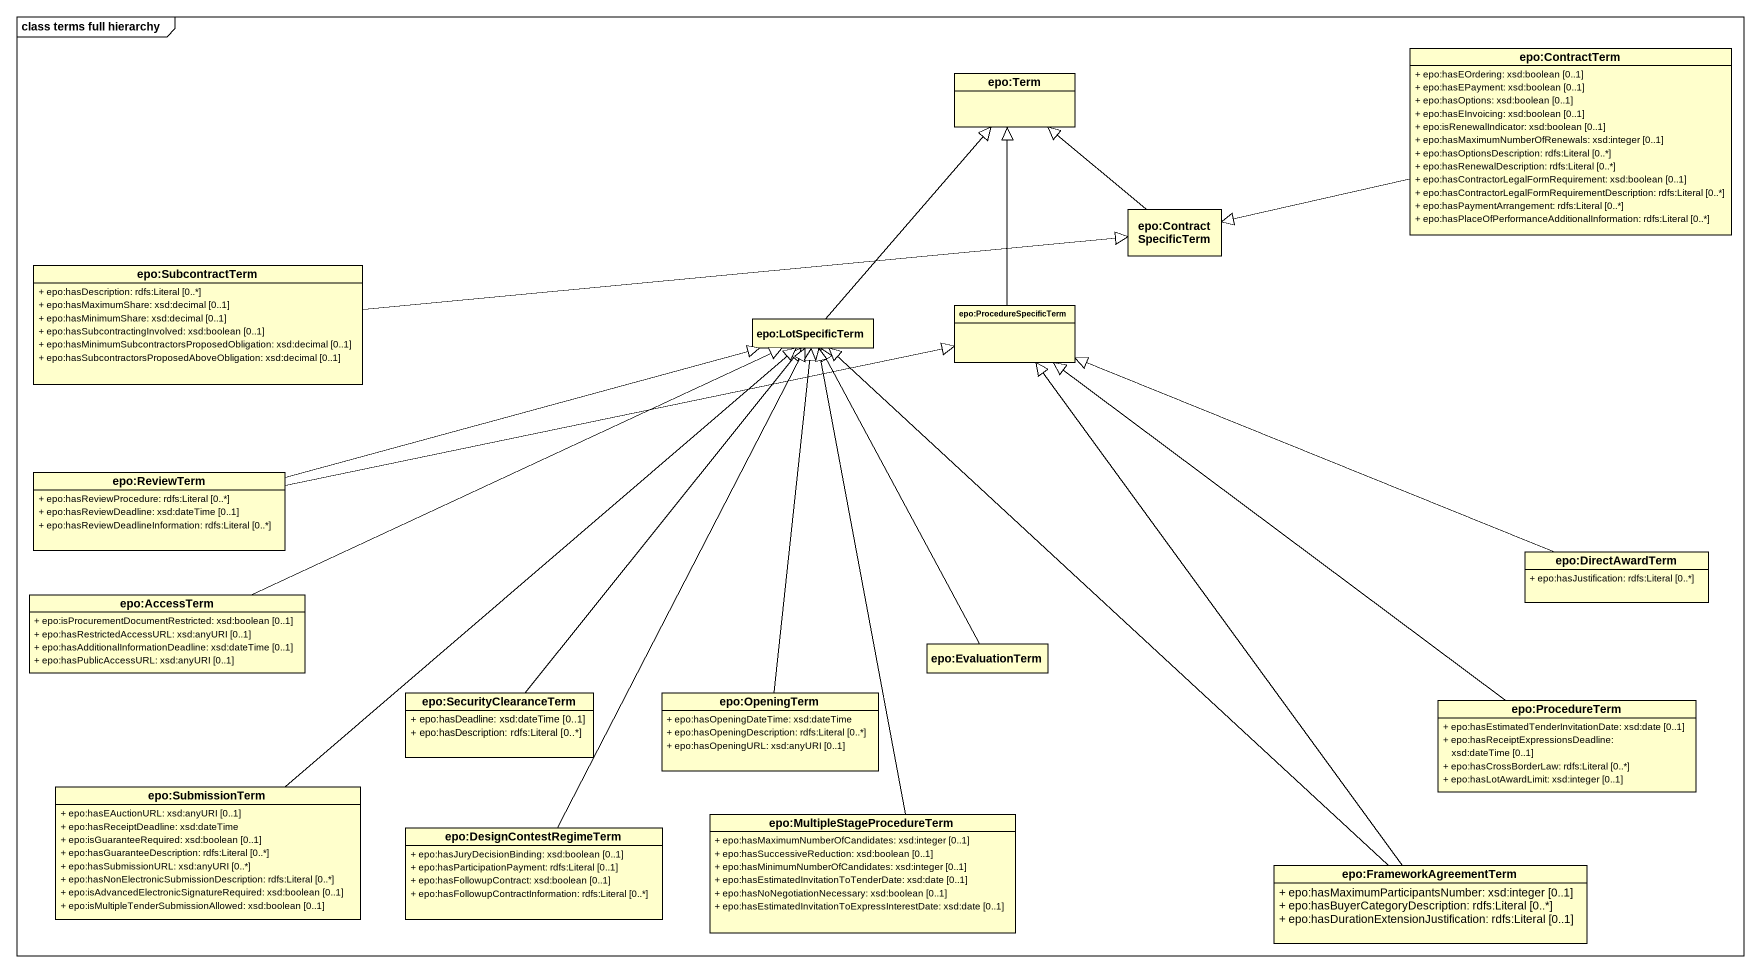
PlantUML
@startuml
mainframe class terms full hierarchy
hide circle
hide empty members
skinparam classAttributeIconSize 0
class "epo:ContractTerm" as epo_ContractTerm {
  + epo:hasEOrdering: xsd:boolean [0..1]
  + epo:hasEPayment: xsd:boolean [0..1]
  + epo:hasOptions: xsd:boolean [0..1]
  + epo:hasEInvoicing: xsd:boolean [0..1]
  + epo:isRenewalIndicator: xsd:boolean [0..1]
  + epo:hasMaximumNumberOfRenewals: xsd:integer [0..1]
  + epo:hasOptionsDescription: rdfs:Literal [0..*]
  + epo:hasRenewalDescription: rdfs:Literal [0..*]
  + epo:hasContractorLegalFormRequirement: xsd:boolean [0..1]
  + epo:hasContractorLegalFormRequirementDescription: rdfs:Literal [0..*]
  + epo:hasPaymentArrangement: rdfs:Literal [0..*]
  + epo:hasPlaceOfPerformanceAdditionalInformation: rdfs:Literal [0..*]
}
class "epo:Term" as epo_Term
class "epo:ContractSpecificTerm" as epo_ContractSpecificTerm
class "epo:SubcontractTerm" as epo_SubcontractTerm {
  + epo:hasDescription: rdfs:Literal [0..*]
  + epo:hasMaximumShare: xsd:decimal [0..1]
  + epo:hasMinimumShare: xsd:decimal [0..1]
  + epo:hasSubcontractingInvolved: xsd:boolean [0..1]
  + epo:hasMinimumSubcontractorsProposedObligation: xsd:decimal [0..1]
  + epo:hasSubcontractorsProposedAboveObligation: xsd:decimal [0..1]
}
class "epo:LotSpecificTerm" as epo_LotSpecificTerm
class "epo:ProcedureSpecificTerm" as epo_ProcedureSpecificTerm
class "epo:ReviewTerm" as epo_ReviewTerm {
  + epo:hasReviewProcedure: rdfs:Literal [0..*]
  + epo:hasReviewDeadline: xsd:dateTime [0..1]
  + epo:hasReviewDeadlineInformation: rdfs:Literal [0..*]
}
class "epo:DirectAwardTerm" as epo_DirectAwardTerm {
  + epo:hasJustification: rdfs:Literal [0..*]
}
class "epo:AccessTerm" as epo_AccessTerm {
  + epo:isProcurementDocumentRestricted: xsd:boolean [0..1]
  + epo:hasRestrictedAccessURL: xsd:anyURI [0..1]
  + epo:hasAdditionalInformationDeadline: xsd:dateTime [0..1]
  + epo:hasPublicAccessURL: xsd:anyURI [0..1]
}
class "epo:EvaluationTerm" as epo_EvaluationTerm
class "epo:SecurityClearanceTerm" as epo_SecurityClearanceTerm {
  + epo:hasDeadline: xsd:dateTime [0..1]
  + epo:hasDescription: rdfs:Literal [0..*]
}
class "epo:OpeningTerm" as epo_OpeningTerm {
  + epo:hasOpeningDateTime: xsd:dateTime
  + epo:hasOpeningDescription: rdfs:Literal [0..*]
  + epo:hasOpeningURL: xsd:anyURI [0..1]
}
class "epo:ProcedureTerm" as epo_ProcedureTerm {
  + epo:hasEstimatedTenderInvitationDate: xsd:date [0..1]
  + epo:hasReceiptExpressionsDeadline: xsd:dateTime [0..1]
  + epo:hasCrossBorderLaw: rdfs:Literal [0..*]
  + epo:hasLotAwardLimit: xsd:integer [0..1]
}
class "epo:SubmissionTerm" as epo_SubmissionTerm {
  + epo:hasEAuctionURL: xsd:anyURI [0..1]
  + epo:hasReceiptDeadline: xsd:dateTime
  + epo:isGuaranteeRequired: xsd:boolean [0..1]
  + epo:hasGuaranteeDescription: rdfs:Literal [0..*]
  + epo:hasSubmissionURL: xsd:anyURI [0..*]
  + epo:hasNonElectronicSubmissionDescription: rdfs:Literal [0..*]
  + epo:isAdvancedElectronicSignatureRequired: xsd:boolean [0..1]
  + epo:isMultipleTenderSubmissionAllowed: xsd:boolean [0..1]
}
class "epo:MultipleStageProcedureTerm" as epo_MultipleStageProcedureTe {
  + epo:hasMaximumNumberOfCandidates: xsd:integer [0..1]
  + epo:hasSuccessiveReduction: xsd:boolean [0..1]
  + epo:hasMinimumNumberOfCandidates: xsd:integer [0..1]
  + epo:hasEstimatedInvitationToTenderDate: xsd:date [0..1]
  + epo:hasNoNegotiationNecessary: xsd:boolean [0..1]
  + epo:hasEstimatedInvitationToExpressInterestDate: xsd:date [0..1]
}
class "epo:DesignContestRegimeTerm" as epo_DesignContestRegimeTerm {
  + epo:hasJuryDecisionBinding: xsd:boolean [0..1]
  + epo:hasParticipationPayment: rdfs:Literal [0..1]
  + epo:hasFollowupContract: xsd:boolean [0..1]
  + epo:hasFollowupContractInformation: rdfs:Literal [0..*]
}
class "epo:FrameworkAgreementTerm" as epo_FrameworkAgreementTerm {
  + epo:hasMaximumParticipantsNumber: xsd:integer [0..1]
  + epo:hasBuyerCategoryDescription: rdfs:Literal [0..*]
  + epo:hasDurationExtensionJustification: rdfs:Literal [0..1]
}
epo_ContractTerm -left-|> epo_ContractSpecificTerm
epo_ContractSpecificTerm -up-|> epo_Term
epo_SubcontractTerm -right-|> epo_ContractSpecificTerm
epo_LotSpecificTerm -up-|> epo_Term
epo_ProcedureSpecificTerm -up-|> epo_Term
epo_ReviewTerm -right-|> epo_LotSpecificTerm
epo_ReviewTerm -right-|> epo_ProcedureSpecificTerm
epo_DirectAwardTerm -left-|> epo_ProcedureSpecificTerm
epo_AccessTerm -right-|> epo_LotSpecificTerm
epo_EvaluationTerm -up-|> epo_LotSpecificTerm
epo_SecurityClearanceTerm -up-|> epo_LotSpecificTerm
epo_OpeningTerm -up-|> epo_LotSpecificTerm
epo_ProcedureTerm -up-|> epo_ProcedureSpecificTerm
epo_SubmissionTerm -up-|> epo_LotSpecificTerm
epo_MultipleStageProcedureTe -up-|> epo_LotSpecificTerm
epo_DesignContestRegimeTerm -up-|> epo_LotSpecificTerm
epo_FrameworkAgreementTerm -up-|> epo_LotSpecificTerm
epo_FrameworkAgreementTerm -up-|> epo_ProcedureSpecificTerm
@enduml
